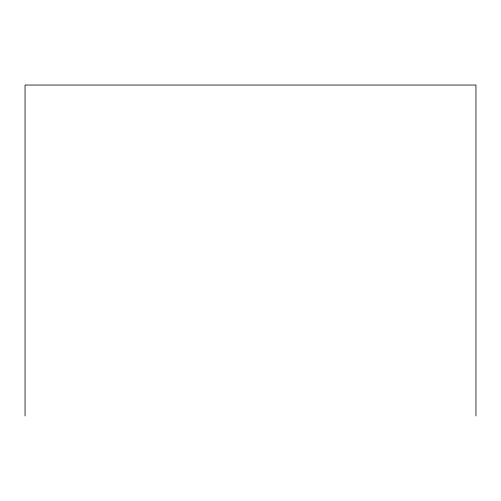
<?xml version="1.0" encoding="UTF-8"?>
<svg xmlns="http://www.w3.org/2000/svg" width="501" height="501" viewBox="0 0 501 501"><rect width="100%" height="100%" fill="white"/><g stroke="black" fill="none" stroke-linecap="round" stroke-linejoin="round"><path stroke-width="0.75" d="M475.95 415.949L475.95 85.051L25.05 85.051L25.05 415.949"/></g></svg>
